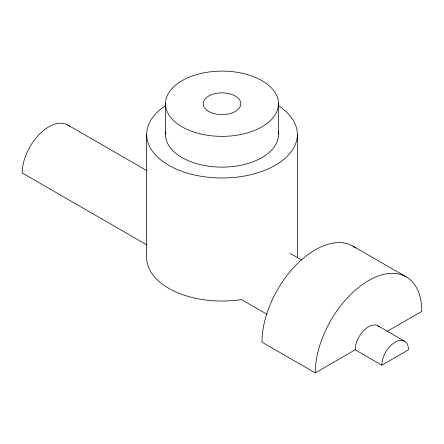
<?xml version="1.0" encoding="UTF-8"?>
<svg xmlns="http://www.w3.org/2000/svg" width="444" height="444" viewBox="0 0 444 444"><rect width="100%" height="100%" fill="white"/><g stroke="black" fill="none" stroke-linecap="round" stroke-linejoin="round"><path stroke-width="0.67" d="M355.555 247.869A75.347 43.501 -60 0 0 296.653 264.446A75.347 43.501 -60 0 0 261.96 342.135L315.24 372.893L355.2 349.822A18.837 10.878 -60 0 1 364.407 329.881A18.837 10.878 -60 0 1 379.298 326.873M387.207 331.346L421.8 311.372A75.347 43.501 -60 0 0 368.52 280.608A75.347 43.501 -60 0 0 315.24 372.893M381.84 365.201L408.48 349.822A18.837 10.878 -60 0 0 395.16 342.13A18.837 10.878 -60 0 0 381.84 365.201L355.2 349.822M352.913 246.115L406.193 276.878M67.677 124.942L146.875 170.668M290.276 253.457L301.676 260.04M377.938 325.818L404.578 341.197M146.82 244.899L22.2 172.949A37.673 21.75 -60 0 1 39.949 133.705A37.673 21.75 -60 0 1 69.541 126.257M267.138 314.363L241.503 299.561A75.347 43.501 0 0 1 146.653 257.542L146.653 134.493M297.347 134.493L297.347 257.542M278.51 103.735A56.51 32.628 0 0 1 193.745 131.99A56.51 32.628 0 0 1 193.745 75.48A56.51 32.628 0 0 1 278.51 103.735L278.51 134.493M165.49 103.735L165.49 134.493M278.105 105.456A75.347 43.501 0 0 1 274.303 165.812A75.347 43.501 0 0 1 169.697 165.812A75.347 43.501 0 0 1 165.895 105.456M278.266 131.446A56.51 32.628 0 0 1 222 167.122A56.51 32.628 0 0 1 165.734 131.446M212.582 113.153A18.837 10.878 0 0 0 240.837 103.735A18.837 10.878 0 0 0 212.582 94.317A18.837 10.878 0 0 0 212.582 113.153"/></g></svg>
